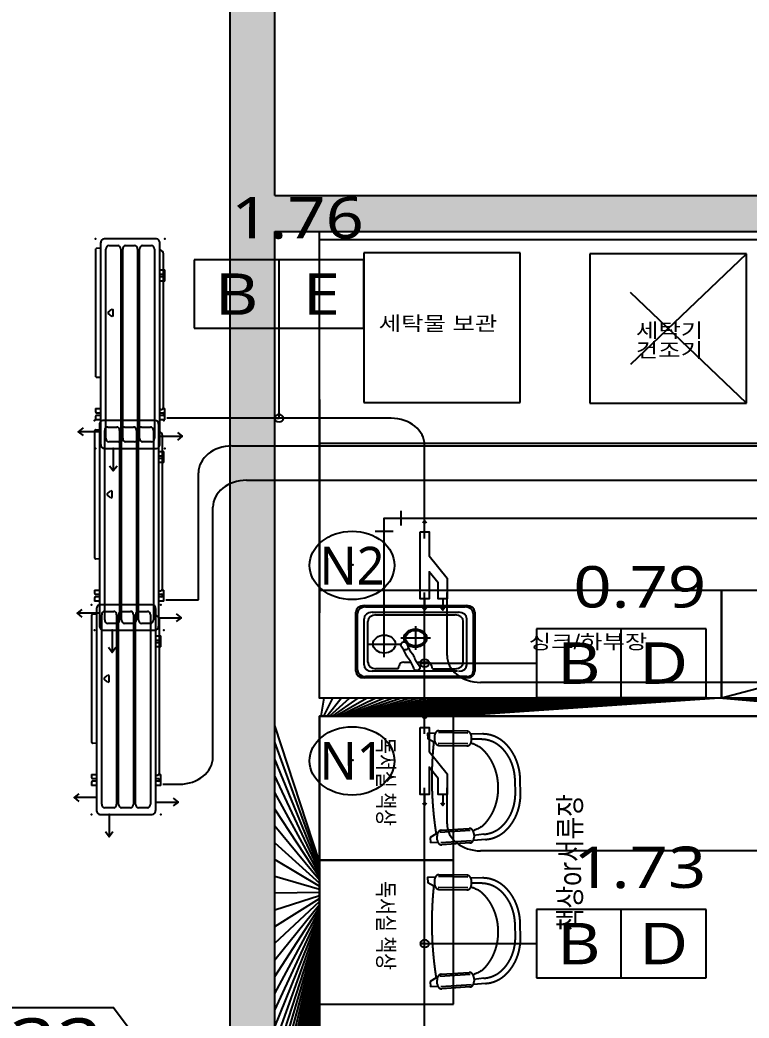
# Model space of a CAD drawing. Extents: x 11551484 to 2613213153046, y -2602833546311 to 14142.
# Drawn here: x 1300458542846 to 1300828163984, y -1301356682376 to -1300850373763 of the extents above; entities that cross this region are included whole.
import ezdxf
from ezdxf.enums import TextEntityAlignment as Align

# ---------------------------------------------------------------- set-up
doc = ezdxf.new("R2010")
doc.units = 0
doc.header["$LTSCALE"] = 1000
doc.header["$MEASUREMENT"] = 0
doc.header["$PDMODE"] = 35
doc.linetypes.add('DH-HID2', pattern=[1.2000000000000002, 0.8, -0.4])
doc.layers.get('0').update_dxf_attribs({"linetype": 'CONTINUOUS'})
doc.layers.get('DEFPOINTS').update_dxf_attribs({"linetype": 'CONTINUOUS'})
for name, color, linetype in [('0-ELC TEXT', 7, 'CONTINUOUS'), ('03-TEXT', 3, 'CONTINUOUS'), ('2CONTINUOUS', 2, 'CONTINUOUS'), ('3 가구-붙박이', 6, 'CONTINUOUS'), ('8.패턴선', 8, 'CONTINUOUS'), ('CO-FURB-DN', 9, 'CONTINUOUS'), ('DVM_DPIT', 5, 'CONTINUOUS'), ('DVM_DRAIN', 5, 'CONTINUOUS'), ('DVM_INOUT_MARK', 2, 'CONTINUOUS'), ('DVM_INOUT_NAME', 7, 'CONTINUOUS'), ('DVM_JOINT', 6, 'CONTINUOUS'), ('DVM_OUTDOOR', 7, 'CONTINUOUS'), ('DVM_PIPE', 3, 'CONTINUOUS'), ('DVM_PIPE_MARK', 2, 'CONTINUOUS'), ('DVM_PIPE_MARK_LEN', 7, 'CONTINUOUS'), ('DVM_ROOM', 2, 'CONTINUOUS'), ('DVM_UNIT_BP', 7, 'CONTINUOUS'), ('DVM_UNIT_DP', 4, 'CONTINUOUS'), ('DVM_UNIT_LP', 3, 'CONTINUOUS'), ('FU-FURM', 251, 'DH-HID2'), ('wall', 3, 'CONTINUOUS')]:
    doc.layers.add(name, color=color, linetype=linetype)
doc.layers.add('DVM_PMAT_MARK', color=6, linetype='CONTINUOUS', lineweight=25)
doc.styles.add('DVM_DEFAULT', font='malgun.ttf')
doc.styles.add('맑은 고딕', font='malgun.ttf')
doc.styles.add('코레일둥고', font='H2GTRE.TTF')
pattern_1 = [(45, (-34694.73136349209, 110.6576521303505), (-35.35533905932738, 35.35533905932738), [])]

# ---------------------------------------------------------------- blocks, each defined once
blk = doc.blocks.new('flooor')
at = {"layer": '8.패턴선', "ltscale": 30}
h = blk.add_hatch(color=256, dxfattribs=at)
h.dxf.hatch_style = 1
h.paths.add_polyline_path([(11507656.7974163, -14172891.8045588), (11491856.7974163, -14172891.8045588), (11491856.7974163, -14188496.8045588), (11492056.79741629, -14188496.8045588), (11492056.7974163, -14187881.8045588), (11492216.7974163, -14187881.8045588), (11492216.7974163, -14187096.8045588), (11492056.7974163, -14187096.8045588), (11492056.7974163, -14177741.8045588), (11494956.7974163, -14177741.8045588), (11494956.7974163, -14177541.8045588), (11492056.7974163, -14177541.8045588), (11492056.7974163, -14173091.8045588), (11494756.7974163, -14173091.8045588), (11494756.79741629, -14176541.8045588), (11494956.79741629, -14176541.8045588), (11494956.7974163, -14173091.8045588), (11500056.79741629, -14173091.8045588), (11500056.7974163, -14176141.8045588), (11500256.7974163, -14176141.8045588), (11500256.79741629, -14173091.8045588), (11503456.79741629, -14173091.8045588), (11503456.7974163, -14176141.8045588), (11503656.7974163, -14176141.8045588), (11503656.7974163, -14175391.8045588), (11504256.7974163, -14175391.80455879), (11504256.7974163, -14175302.32121792), (11504246.7974163, -14175302.32121792), (11504246.7974163, -14175262.32121792), (11504256.7974163, -14175191.8045588), (11503656.79741629, -14175191.8045588), (11503656.7974163, -14173091.8045588), (11505856.7974163, -14173091.8045588), (11505856.7974163, -14175191.8045588), (11505256.7974163, -14175191.8045588), (11505256.7974163, -14175262.32121792), (11505266.7974163, -14175262.32121792), (11505266.7974163, -14175316.8045588), (11505256.7974163, -14175316.8045588), (11505256.7974163, -14175391.8045588), (11506056.79741629, -14175391.8045588), (11506056.7974163, -14174896.8045588), (11509204.79741629, -14174896.8045588), (11509204.79741629, -14174491.8045588), (11506056.7974163, -14174491.8045588), (11506056.7974163, -14173091.8045588), (11507656.7974163, -14173091.8045588)])
h.paths.add_polyline_path([(11499856.7974163, -14177741.8045588), (11504356.7974163, -14177741.8045588), (11504356.7974163, -14177541.8045588), (11499106.7974163, -14177541.8045588), (11499106.7974163, -14177566.8045588), (11499106.7974163, -14177716.8045588), (11499106.7974163, -14177741.8045588), (11499106.7974163, -14177991.8045588), (11499856.7974163, -14177991.8045588)], flags=17)
h.paths.add_polyline_path([(11506136.79741629, -14177541.8045588), (11505856.79741629, -14177541.8045588), (11505356.7974163, -14177541.8045588), (11505356.7974163, -14177741.8045588), (11505356.7974163, -14178051.8045588), (11506136.79741629, -14178051.8045588)], flags=17)
h.paths.add_polyline_path([(11512534.7974163, -14172891.8045588), (11511656.7974163, -14172891.8045588), (11511656.7974163, -14173091.8045588), (11511656.7974163, -14173691.8045588), (11512334.7974163, -14173691.8045588), (11512334.7974163, -14174491.8045588), (11511854.79741629, -14174491.8045588), (11511854.79741629, -14174791.8045588), (11512334.7974163, -14174791.8045588), (11512334.7974163, -14174791.8045588), (11512534.7974163, -14174791.8045588)])
h.paths.add_polyline_path([(11512534.7974163, -14175641.8045588), (11512384.79741628, -14175641.8045588), (11512334.7974163, -14175641.8045588), (11512334.79741629, -14176391.8045588), (11512534.7974163, -14176391.8045588)])
h.paths.add_polyline_path([(11512534.7974163, -14176941.8045588), (11512384.7974163, -14176941.8045588), (11512334.79741629, -14176941.8045588), (11512334.7974163, -14177100.8045588), (11511772.7974163, -14177100.8045588), (11511772.7974163, -14177941.8045588), (11512334.7974163, -14177941.8045588), (11512334.7974163, -14178041.8045588), (11512534.7974163, -14178041.8045588)])
h.paths.add_polyline_path([(11512534.7974163, -14179271.8045588), (11512384.7974163, -14179271.8045588), (11512334.7974163, -14179271.8045588), (11512334.7974163, -14179836.8045588), (11512534.7974163, -14179836.8045588)])
h.paths.add_polyline_path([(11512256.7974163, -14184446.8045588), (11511656.7974163, -14184446.8045588), (11511656.7974163, -14185146.8045588), (11512256.7974163, -14185146.8045588)])
h.paths.add_polyline_path([(11507213.7974163, -14187066.8045588), (11506733.7974163, -14187066.8045588), (11506733.7974163, -14187846.8045588), (11507213.7974163, -14187846.8045588)], flags=17)
h.paths.add_polyline_path([(11499706.7974163, -14186781.8045588), (11499221.7974163, -14186781.8045588), (11499221.7974163, -14187556.8045588), (11499706.7974163, -14187556.8045588)], flags=17)
at = {"layer": '2CONTINUOUS', "ltscale": 30}
for p, q in [((11491856.7974163, -14188496.8045588), (11491856.7974163, -14172891.8045588)), ((11492056.7974163, -14177541.8045588), (11492056.7974163, -14173091.8045588)), ((11492056.7974163, -14177541.8045588), (11494956.7974163, -14177541.8045588)), ((11492056.7974163, -14187096.8045588), (11492056.7974163, -14177741.8045588)), ((11492056.7974163, -14177741.8045588), (11494956.7974163, -14177741.8045588))]:
    blk.add_line(p, q, dxfattribs=at)
blk = doc.blocks.new('FB-021')
at = {"layer": 'CO-FURB-DN', "color": 8}
for p, q in [((-239.7555203191823, 71.34388052406953), (-239.7555203191823, 367.0851808353494)), ((-206.8953758401549, 399.9453253143802), (206.8953758401549, 399.9453253143802)), ((-169.390576218412, 367.0851808353494), (174.0352313611209, 367.0851808353494)), ((239.7555203191823, 367.0851808353494), (239.7555203191823, 71.34388052406953)), ((-206.8953758401549, 334.2250363563187), (-206.8953758401549, 104.2040250031003)), ((206.8953758401549, 334.2250363563187), (206.8953758401549, 104.2040250031003)), ((174.0352313611209, 71.34388052406953), (-174.0352313611209, 71.34388052406953)), ((206.8953758401549, 38.48373604503878), (-206.8953758401549, 38.48373604503878))]:
    blk.add_line(p, q, dxfattribs=at)
at = {"layer": 'CO-FURB-DN', "color": 251}
for p, q in [((-233.1834914233781, 77.91590941987698), (-233.1834914233781, 367.0851808353494)), ((-206.8953758401549, 393.3732964185727), (200.3233469443507, 393.3732964185727)), ((-69.00630340597013, 353.9411230437378), (-160.8911735695125, 353.9411230437378)), ((-69.00630340597013, 353.9411230437378), (-65.72028895806147, 340.7970652521229)), ((69.00630340597013, 353.9411230437378), (65.72028895806147, 340.7970652521229)), ((69.00630340597013, 353.9411230437378), (160.8911735695125, 353.9411230437378)), ((233.1834914233781, 360.513151939542), (233.1834914233716, 77.91590941987698)), ((-193.1978862644459, 321.4320429158324), (-193.1978862644459, 117.6991471458405)), ((-4.640952847325615, 321.080978564707), (-46.60570518873512, 321.080978564707)), ((46.00420227064237, 321.080978564707), (17.78966872606003, 321.080978564707)), ((191.8961280394425, 321.4320429158324), (191.8961280394425, 117.6991471458405)), ((-1.226221299994188, 260.2669174798638), (-1.226221299994188, 141.0229760619333)), ((-60.84819200895448, 200.6449467709002), (58.39574940897268, 200.6449467709002)), ((160.8911735695125, 84.48793831568115), (-160.3377417854514, 84.48793831568115)), ((200.3233469443441, 45.05576494084296), (-200.3233469443507, 45.05576494084625))]:
    blk.add_line(p, q, dxfattribs=at)
for radius in [45.36702882099324, 38.79499992518704]:
    blk.add_circle((0.06670186082025038, 201.2626023491775), radius, dxfattribs=at)
at = {"layer": 'CO-FURB-DN', "color": 8}
for centre, radius, start, end in [((-206.8953758401549, 367.0851808353494), 32.86014447903097, 90, 180), ((-174.0352313611209, 334.2250363563187), 32.86014447903097, 90, 180), ((-5.988676963455926, 348.4472369930915), 13.83585030696041, 359.2451267318061, 229.3054657283271), ((174.0352313611209, 334.2250363563187), 32.86014447903097, 0, 90), ((206.8953758401549, 367.0851808353494), 32.86014447903097, 0, 90), ((-119.1291370425555, 263.3665092236634), 128.0801506759261, 13.13942056099265, 38.58818084625691), ((132.5062151146176, 377.664766138817), 128.0801506759261, 190.5552854680649, 216.4137144951399), ((39.28191154277321, 300.3448252239421), 34.58962576740102, 193.1394205609926, 216.3213392873516), ((1.597430823405228, 281.1021110203944), 34.58962576740102, 16.55092532574565, 36.41371449513984), ((213.88977769603, 344.1912676766662), 186.87884202945, 196.5509253257456, 214.0055667455871), ((-91.7823858290713, 203.9933534004843), 128.0801506759261, 14.79799140706266, 36.32133928735162), ((41.34919445343365, 245.1470310876986), 13.83585030696041, 58.14565173149206, 163.3852970980425), ((45.82089697387721, 235.3710997425755), 13.83585030696041, 174.461157536947, 18.1231832105829), ((-174.0352313611209, 104.2040250031003), 32.86014447903097, 180, 270), ((174.0352313611209, 104.2040250031003), 32.86014447903097, 270, 0), ((-206.8953758401549, 71.34388052406953), 32.86014447903097, 180, 270), ((206.8953758401549, 71.34388052406953), 32.86014447903097, 270, 0)]:
    blk.add_arc(centre, radius, start, end, dxfattribs=at)
at = {"layer": 'CO-FURB-DN', "color": 251}
for centre, radius, start, end in [((-206.8953758401549, 367.0851808353494), 26.28811558322478, 90, 180), ((200.3233469443507, 360.513151939542), 32.86014447903097, 0, 90), ((-160.3377417854119, 321.080978564707), 32.86014447903097, 90, 180), ((-46.00420227064237, 340.7970652521229), 19.71608668741858, 180, 270), ((46.00420227064237, 340.7970652521229), 19.71608668741858, 270, 0), ((159.035983560415, 321.080978564707), 32.86014447903097, 0, 90), ((-159.730649850228, 117.9506128590022), 33.46818113088823, 180.4305002285243, 268.9606332852245), ((159.035983560415, 117.6991471458405), 32.86014447903097, 270, 0), ((-200.3233469443507, 77.91590941987698), 32.86014447903097, 180, 270), ((200.3233469443441, 77.91590941987698), 32.86014447903097, 270, 0)]:
    blk.add_arc(centre, radius, start, end, dxfattribs=at)
blk = doc.blocks.new('F-123')
at = {"layer": 'FU-FURM'}
for p, q in [((42.47350075921531, 491.4605338691181), (-32.96147168626521, 491.4602996555914)), ((38.32481763634678, 462.7917416762648), (-29.56654631310994, 462.7918002296647)), ((-236.2190147402089, 289.2896831228136), (-236.7055348320519, 224.1474592422601)), ((-212.498569275218, 280.8380287026521), (-214.1810422947692, 226.3540436279873)), ((-179.2528930410281, 268.5487267508142), (-181.3991088849089, 263.9647577497672)), ((-177.1463178400827, 272.6601113662036), (-179.2528930410281, 268.5487267508142)), ((177.1464077626642, 272.6601113662036), (179.2528658567808, 268.5484339838877)), ((179.2528658567808, 268.5484339838877), (181.3991988074322, 263.9646991963527)), ((212.6958084514972, 280.8380287026521), (217.6497763045536, 226.4751320321084)), ((236.2189875559761, 289.2895074627158), (239.5246190141097, 222.4946142365661)), ((-208.5227357505737, 226.1563088404364), (-224.8581352912825, 226.7267944891501)), ((-195.3256220881249, 224.3085981630575), (-195.9165428687938, 221.1727715269808)), ((-194.5850974038131, 227.5947898967279), (-195.3256220881249, 224.3085981630575)), ((-193.6583729491631, 231.1111549942871), (-194.5850974038131, 227.5947898967279)), ((-192.5087357505781, 234.9368576349225), (-193.6583729491631, 231.1111549942871)), ((-191.1001754750268, 239.2072146957071), (-192.5087357505781, 234.9368576349225)), ((-189.4523660605428, 243.9042502870288), (-191.1001754750268, 239.2072146957071)), ((-187.6120331099173, 248.8784776119137), (-189.4523660605428, 243.9042502870288)), ((-185.6252581386307, 253.9798243398691), (-187.6120331099173, 248.8784776119137)), ((-183.5388253027722, 259.0587451205211), (-185.6252581386307, 253.9798243398691)), ((-181.3991088849089, 263.9647577497672), (-183.5388253027722, 259.0587451205211)), ((181.3991988074322, 263.9646991963527), (183.5387395651833, 259.0585694603942)), ((183.5387395651833, 259.0585694603942), (185.6251724009689, 253.9798828932835)), ((185.6251724009689, 253.9798828932835), (187.6121230324261, 248.8785947187134)), ((187.6121230324261, 248.8785947187134), (189.4525730898804, 243.9043673938577)), ((189.4525730898804, 243.9043673938577), (191.10032395095, 239.2072146957071)), ((191.10032395095, 239.2072146957071), (192.5085329061603, 234.9368576349225)), ((192.5085329061603, 234.9368576349225), (193.6582872115596, 231.1110964408726)), ((193.6582872115596, 231.1110964408726), (194.5849531128242, 227.5949070034258)), ((194.5849531128242, 227.5949070034258), (195.7946660864163, 222.2278450057056)), ((208.5226500129265, 226.1564259471488), (224.858049553708, 226.7269115958625)), ((-250.3102971741991, 203.0275453502109), (-255.7418264509124, 47.49341331802134)), ((-242.2473201362973, 206.7174626865453), (-247.8905199066739, 44.94036854192382)), ((-194.2784533165341, 205.7769781860552), (-199.4515279434218, 41.17813777267293)), ((-190.2534935002568, 45.20661079224374), (-184.8221984371285, 200.740625717619)), ((190.2535248694239, 45.20661079224374), (184.8221126994813, 200.7407428243168)), ((194.016809599625, 206.040936854246), (200.0604559830736, 37.3158392651676)), ((240.3531494389081, 211.5810241101863), (246.9006477167186, 41.84869115961192)), ((250.3102699899664, 203.0275453502109), (255.7417407132798, 47.49347187143576)), ((-244.3664257620349, 25.89810447764467), (-245.730192696612, -16.38218369685637)), ((-232.041347690867, 22.07784730191634), (-215.6691766231324, 21.50601492538408)), ((-204.7753189882151, 16.38177382315916), (-221.1572684715738, -16.38230080367066)), ((-203.4639573349214, 24.26815384622023), (-203.7195428687792, 16.347695752047)), ((204.7752332505825, 16.38177382315916), (204.3015363504874, 23.85213203217427)), ((204.7752332505825, 16.38177382315916), (221.1571827339267, -16.38230080367066)), ((232.0412619532199, 22.07784730191634), (215.6692079922414, 21.50619058549637)), ((243.7573262471469, 25.52318714118155), (245.7302826191353, -16.38218369685637)), ((-245.730192696612, -16.38218369685637), (-221.1572684715738, -16.38230080367066)), ((221.1571827339267, -16.38230080367066), (245.7302826191353, -16.38218369685637))]:
    blk.add_line(p, q, dxfattribs=at)
for centre, radius, start, end in [((-29.49757042334568, 284.6502640643303), 206.7734982778416, 90.83812199976282, 178.7143300002496), ((-26.44928110073124, 276.6628208955517), 186.0960723306544, 90.83807399987663, 178.7144210000752), ((26.64652027699594, 276.6628794489516), 186.0960723306544, 1.285554999842787, 89.16189200020295), ((29.49748468571306, 284.6503811710427), 206.7734982778416, 1.285573000321378, 89.16188500000861), ((-7.214552351797465e-05, 157.0747887485195), 211.5203628013778, 33.12382300035236, 146.8761480002216), ((-225.7155910892707, 202.1689770379307), 24.57298277841562, 88.0002430001321, 178.0002700000709), ((-209.3802501018454, 201.5983157290175), 24.57298277841562, 357.9997610001627, 88.00006899987858), ((-7.214552351797465e-05, 157.0747887485195), 211.5203628013778, 158.2782829998519, 158.4011099998542), ((209.380281471027, 201.5984328358172), 24.57298277841562, 91.99999300025696, 182.0002950003238), ((-7.214552351797465e-05, 157.0747887485195), 211.5203628013778, 21.59888799954956, 21.72170300017107), ((225.7155053516235, 202.1688013777166), 24.57298277841562, 2.000234000048807, 91.99973500013785), ((-231.1838333395372, 46.63589896674966), 24.57298277841562, 178.0001270001062, 268.0002609999452), ((-214.8116622718026, 46.0642422503297), 24.57298277841562, 268.0000840000845, 357.9999550000141), ((214.8115765341554, 46.06412514351541), 24.57298277841562, 181.9998680001053, 272.0001199997477), ((231.18374760189, 46.6358404133498), 24.57298277841562, 271.9998709997288, 2.000118000417714), ((4.496129076869693e-05, 1288.036033295066), 1288.036033295063, 260.8521540000509, 279.1478419998664)]:
    blk.add_arc(centre, radius, start, end, dxfattribs=at)
blk = doc.blocks.new('DVM_BACKGROUND')
at = {"layer": 'wall', "ltscale": 10}
h = blk.add_hatch(dxfattribs=at)
h.set_pattern_fill('_USER', color=256, scale=50, angle=45, pattern_type=0)
h.set_pattern_definition(pattern_1)
h.paths.add_polyline_path([(11483101.33441699, -14250165.27273537), (11483101.33441699, -14249350.30844779), (11483101.33441697, -14248172.45241224), (11482901.33441697, -14248172.45241224), (11482901.33441697, -14250865.27273537), (11483101.334417, -14250865.27273537), (11483701.334417, -14250865.27273537), (11485833.83441696, -14250865.27273535), (11485833.83441696, -14250965.27273534), (11485883.83441696, -14250965.27273534), (11485933.83441696, -14250965.27273534), (11485933.83441697, -14250865.27273535), (11487611.33441698, -14250865.27273532), (11487611.33441698, -14250765.27273533), (11486711.33441698, -14250765.27273533), (11484901.334417, -14250765.27273536), (11483101.334417, -14250765.27273537)])
h.paths.add_polyline_path([(11487035.59672494, -14250519.50567434), (11487035.59672494, -14250371.95011878), (11487283.37450271, -14250371.95011878), (11487283.37450271, -14250519.50567434)], flags=9)
h.paths.add_polyline_path([(11485452.37260745, -14250535.64348578), (11485452.37260745, -14250380.31015245), (11486298.928163, -14250380.31015245), (11486298.928163, -14250535.64348578)], flags=9)
h.paths.add_polyline_path([(11483345.26733543, -14248763.00546598), (11483345.26733543, -14248615.44991042), (11483953.26733543, -14248615.44991042), (11483953.26733543, -14248763.00546598)], flags=9)
h.paths.add_polyline_path([(11484017.57913039, -14250535.64922801), (11484017.57913039, -14250377.87145024), (11484635.24579705, -14250377.87145024), (11484635.24579705, -14250535.64922801)], flags=9)
h.paths.add_polyline_path([(11484497.14655977, -14248911.60871928), (11484497.14655977, -14248764.05316373), (11484850.70211533, -14248764.05316373), (11484850.70211533, -14248911.60871928)], flags=9)
h.paths.add_polyline_path([(11484496.49393807, -14248801.81602343), (11484496.49393807, -14248654.26046788), (11484851.27171585, -14248654.26046788), (11484851.27171585, -14248801.81602343)], flags=9)
h.paths.add_polyline_path([(11485363.32209256, -14249918.30686888), (11485363.32209256, -14249469.28311686), (11487415.00284941, -14249469.28311686), (11487415.00284941, -14249918.30686888)], flags=9)
h.paths.add_polyline_path([(11484919.24945913, -14247737.56109879), (11485422.55881165, -14247737.56109879), (11485422.55881165, -14248101.71649447), (11484919.24945913, -14248101.71649447)], flags=9)
h.paths.add_polyline_path([(11486551.77395244, -14247341.34964989), (11487280.46459992, -14247341.34964989), (11487280.46459992, -14247740.45180816), (11486551.77395244, -14247740.45180816)], flags=9)
h.paths.add_polyline_path([(11482261.67988832, -14249525.99063136), (11482261.67988832, -14248811.73451625), (11482660.78204659, -14248811.73451625), (11482660.78204659, -14249525.99063136)], flags=9)
h.paths.add_polyline_path([(11481880.90492341, -14251923.92021739), (11481880.90492341, -14251206.62525336), (11482280.00708168, -14251206.62525336), (11482280.00708168, -14251923.92021739)], flags=9)
h.paths.add_polyline_path([(11481886.7345255, -14249829.5359551), (11481886.7345255, -14249108.18919251), (11482285.83668377, -14249108.18919251), (11482285.83668377, -14249829.5359551)], flags=9)
h.paths.add_polyline_path([(11483748.92647042, -14247341.34964989), (11484473.31208193, -14247341.34964989), (11484473.31208193, -14247740.45180816), (11483748.92647042, -14247740.45180816)], flags=9)
h = blk.add_hatch(dxfattribs=at)
h.set_pattern_fill('_USER', color=256, scale=50, angle=45, pattern_type=0)
h.set_pattern_definition(pattern_1)
h.paths.add_polyline_path([(11482901.33441697, -14250865.27273537), (11482901.33441697, -14255272.95241223), (11483101.33441704, -14255272.95241223), (11483101.334417, -14252465.27273537), (11483101.334417, -14251665.27273537), (11483101.334417, -14250865.27273537)])
h.paths.add_polyline_path([(11485833.83441697, -14251865.27273535), (11485833.83441697, -14252565.27273535), (11485833.83441697, -14255272.95241223), (11485933.83441697, -14255272.95241223), (11485933.83441697, -14254268.70628947), (11485933.83441697, -14253468.70628947), (11485933.83441697, -14252565.27273534), (11488565.83441695, -14252565.27273533), (11488566.33441695, -14252565.77273533), (11488566.33441695, -14252665.27273532), (11488616.33441695, -14252665.27273532), (11488666.33441695, -14252665.27273532), (11488666.33441694, -14252465.27273532), (11485933.83441697, -14252465.27273535), (11485933.83441696, -14251865.27273534)])
h.paths.add_polyline_path([(11488616.33441698, -14255473.45241223), (11488666.33441698, -14255473.45241222), (11488666.33441698, -14255272.95241222), (11488666.33441697, -14253565.27273532), (11488566.33441696, -14253565.27273533), (11488566.33441698, -14255272.95241223), (11488566.33441698, -14255372.95241223), (11488566.33441698, -14255473.45241223)])
h.paths.add_polyline_path([(11481880.90492341, -14254179.65933639), (11481880.90492341, -14253458.56581121), (11482280.00708168, -14253458.56581121), (11482280.00708168, -14254179.65933639)], flags=9)
at = {"layer": '3 가구-붙박이', "ltscale": 30}
blk.add_line((11486711.33441698, -14250165.27273537), (11484901.334417, -14250765.27273537), dxfattribs=at)
blk.add_lwpolyline([(11484901.334417, -14250765.27273537), (11483101.334417, -14250765.27273537), (11483101.334417, -14250165.27273537), (11484901.334417, -14250165.27273537), (11484901.334417, -14250765.27273537)], dxfattribs=at)
blk.add_lwpolyline([(11486711.33441698, -14250765.27273533), (11484901.334417, -14250765.27273533), (11484901.334417, -14250165.27273537), (11486711.33441698, -14250165.27273537)], close=True, dxfattribs=at)
at = {"layer": 'DEFPOINTS', "ltscale": 10}
blk.add_line((11485120.90413539, -14249350.3084478), (11483101.33441699, -14249350.30844779), dxfattribs=at)
at = {"layer": 'FU-FURM'}
for p, q in [((11485012.15455619, -14248295.76536537), (11484312.15455619, -14249125.76536537)), ((11485012.15455619, -14249125.76536537), (11484312.15455619, -14248295.76536537))]:
    blk.add_line(p, q, dxfattribs=at)
at = {"layer": 'FU-FURM', "elevation": 4.656612873077393e-10}
for points in [[(11484000.18680016, -14248291.35430738), (11483300.18680016, -14248291.35430738), (11483300.18680016, -14249121.35430738), (11484000.18680016, -14249121.35430738)], [(11485012.15455619, -14248295.76536537), (11484312.15455619, -14248295.76536537), (11484312.15455619, -14249125.76536537), (11485012.15455619, -14249125.76536537)]]:
    blk.add_lwpolyline(points, close=True, dxfattribs=at)
at = {"layer": 'FU-FURM'}
for points in [[(11483701.334417, -14251665.27273537), (11483701.334417, -14250865.27273537), (11483101.334417, -14250865.27273537), (11483101.334417, -14251665.27273537)], [(11483701.334417, -14252465.27273537), (11483701.334417, -14251665.27273537), (11483101.334417, -14251665.27273537), (11483101.334417, -14252465.27273537)]]:
    blk.add_lwpolyline(points, close=True, dxfattribs=at)
at = {"layer": 'wall', "ltscale": 10}
for p, q in [((11483101.334417, -14250765.27273537), (11483101.33441697, -14248172.45241224)), ((11483895.15229991, -14248172.45241224), (11483895.15229991, -14248172.45241225)), ((11482901.33441697, -14250672.45241225), (11482901.33441698, -14250672.45241225)), ((11482901.33441697, -14250772.45241225), (11482901.33441698, -14250772.45241225)), ((11487611.33441698, -14250765.27273533), (11483101.334417, -14250765.27273537)), ((11483101.33441699, -14250865.27273537), (11483101.33441704, -14255272.95241223)), ((11485833.83441696, -14250865.27273535), (11483101.334417, -14250865.27273537))]:
    blk.add_line(p, q, dxfattribs=at)
blk.add_blockref('flooor', (-9155.462999323383, -70430.64785344526))
at = {"xscale": 1.111111111109494, "yscale": 1.111111111109494, "zscale": 1.111111111111111, "rotation": 180.0000000024174}
blk.add_blockref('FB-021', (11483530.56431734, -14250207.64134895), dxfattribs=at)
at = {"color": 251, "true_color": 0x636466, "rotation": 271.1958564948879}
for p in [(11483604.60380226, -14251264.1977616), (11483604.60380227, -14252064.1977616)]:
    blk.add_blockref('F-123', p, dxfattribs=at)
at = {"layer": '0-ELC TEXT', "color": 8, "style": '맑은 고딕'}
for p in [(11483436.35293133, -14250981.75128381), (11483436.35293133, -14251781.75128381)]:
    blk.add_text('독서실 책상', height=74.66666666666666, rotation=270, dxfattribs=at).set_placement(p, align=Align.TOP_LEFT)
at = {"layer": '03-TEXT', "color": 7, "style": '맑은 고딕'}
blk.add_text('책상or서류장', height=100, rotation=90, dxfattribs=at).set_placement((11484172.25620929, -14252058.81988342), align=Align.TOP_LEFT)
at = {"layer": 'FU-FURM', "style": '코레일둥고'}
for s, p in [('세탁물 보관', (11483366.48955765, -14248722.67213264)), ('세탁기', (11484517.7161603, -14248761.4826901)), ('건조기', (11484517.14655977, -14248871.27538595)), ('싱크/하부장', (11484037.80135261, -14250491.42700579))]:
    blk.add_text(s, height=80, dxfattribs=at).set_placement(p)
blk = doc.blocks.new('CAD_INOUT_MARK')
at = {"layer": 'DVM_INOUT_MARK', "color": 0}
for p, q in [((-599.9999999999999, 1560), (600.0000000000001, 1560)), ((600.0000000000001, 1160), (-599.9999999999999, 1160))]:
    blk.add_line(p, q, dxfattribs=at)
blk.add_lwpolyline([(-359.9999999999999, 1960), (360.0000000000001, 1960), (600.0000000000001, 1560), (600.0000000000001, 1160), (360.0000000000001, 760), (-359.9999999999999, 760), (-599.9999999999999, 1160), (-599.9999999999999, 1560), (-359.9999999999999, 1960)], dxfattribs=at)
at = {"layer": 'DVM_INOUT_NAME'}
blk.add_lwpolyline([(-600.0000000000001, 0), (600.0000000000001, 0), (600.0000000000001, 560), (-599.9999999999999, 560)], close=True, dxfattribs=at)
at = {"layer": 'DVM_INOUT_MARK', "color": 0, "style": 'DVM_DEFAULT'}
for tag, p in [('CAP', (1.13686837721616e-13, 1760)), ('NO', (1.13686837721616e-13, 960))]:
    blk.add_attdef(tag, text='', height=280, dxfattribs=at).set_placement(p, align=Align.MIDDLE_CENTER)
for tag, width, p, p2 in [('MNAME', 0.7558822352320673, (-548.7988535134209, 1220.153080555165), (562.6355961715562, 1220.153080555165)), ('QTY', 0.5206920544126254, (709.7381695025651, 1220.153080555165), (1089.178354915157, 1220.153080555165))]:
    blk.add_attdef(tag, text='', height=280, dxfattribs=dict(at, width=width)).set_placement(p, p2, align=Align.FIT)
at = {"layer": 'DVM_INOUT_NAME', "style": 'DVM_DEFAULT', "width": 0.9244826079123404}
blk.add_attdef('INAME', text='', height=280, dxfattribs=at).set_placement((-561.8401648642675, 134.0175971746776), (564.4961863789331, 134.0175971746776), align=Align.FIT)
blk = doc.blocks.new('DVM_LP_VEC')
at = {"layer": 'DVM_UNIT_LP', "color": 0}
blk.add_line((0, 0), (100, 0), dxfattribs=at)
blk.add_lwpolyline([(78.78679656440357, 21.21320343559637), (100, 0), (78.78679656440357, -21.21320343559637)], dxfattribs=at)
blk.add_point((0, 0), dxfattribs=at)
blk = doc.blocks.new('DVM_OD_ECO_940X1420X330_T')
at = {"layer": 'DVM_OUTDOOR', "color": 0}
for p, q in [((-412.2536638329704, 179.7656890013553), (-423.5015999634234, 164.1785823162584)), ((282.1363382017876, 184.9512301758544), (-402.4839343606529, 184.9512301758544)), ((-330.359423864804, 164.1785823162584), (-330.359423864804, 192.2090757400668)), ((-280.3049713222892, 192.2090757400668), (-330.359423864804, 192.2090757400668)), ((-311.3387318986481, 164.1785823162584), (-311.3387318986481, 179.9457348671506)), ((-299.3256632884451, 179.9457348671506), (-299.3256632884451, 164.1785823162584)), ((-280.3049713222892, 192.2090757400668), (-280.3049713222892, 164.1785823162584)), ((340.3702402048955, 192.2090757400668), (290.3157876623807, 192.2090757400668)), ((290.3157876623807, 181.5736558271904), (290.3157876623807, 192.2090757400668)), ((309.3364796285367, 164.1785823162584), (309.3364796285367, 180.1960071298629)), ((321.3495482387396, 180.1960071298629), (321.3495482387396, 164.1785823162584)), ((340.3702402048955, 192.2090757400668), (340.3702402048955, 164.1785823162584)), ((-469.5108019329948, 145.1586411668916), (-469.5108019329948, -145.1586351588191)), ((450.490786615216, 164.1785823162584), (-450.4908107291751, 164.1785823162584)), ((-423.7135306336742, 134.4811755138792), (423.7135065197152, 134.4811755138792)), ((469.5107277645837, -145.1586351588191), (469.5107277645837, 145.1586411668916)), ((-439.8133951306156, 68.32690852887511), (-439.8133951306156, 118.381361071389)), ((439.8133209622045, 118.381361071389), (439.8133209622045, 68.32690852887511)), ((423.7135065197152, 52.22704403193286), (-423.7135306336742, 52.22704403193286)), ((-439.8133951306156, -25.40135527275077), (-439.8133951306156, 24.65309726976404)), ((-423.7135306336742, 40.7529617667072), (423.7135065197152, 40.7529617667072)), ((439.8133209622045, 24.65309726976404), (439.8133209622045, -25.40135527275077)), ((423.7135065197152, -41.50116971524101), (-423.7135306336742, -41.50116971524101)), ((-439.8133951306156, -119.1296190743757), (-439.8133951306156, -69.07516653186092)), ((-423.7135306336742, -52.97530203491867), (423.7135065197152, -52.97530203491867)), ((439.8133209622045, -69.07516653186092), (439.8133209622045, -119.1296190743757)), ((-155.5811885460472, -100.9280181696255), (-152.8687878172206, -95.71850091235926)), ((-140.9725963537041, -121.7978717760604), (-135.5475946782409, -121.7978717760604)), ((-123.6513531602715, -95.71850091235926), (-120.938752213635, -100.9280181696255)), ((-450.4908107291751, -164.1786263626388), (450.490786615216, -164.1786263626388)), ((-427.8047620380414, -187.311639667551), (-428.5776221139451, -165.1797154134899)), ((423.7135065197152, -135.2294335168651), (-423.7135306336742, -135.2294335168651)), ((152.0540273792274, -164.1786263626388), (151.2803259373021, -187.3072419683541)), ((290.3157876623807, -192.2091197864472), (290.3157876623812, -164.1786263626388)), ((309.3364796285367, -187.2036745321954), (309.3364796285371, -164.1786263626388)), ((321.3495482387401, -164.1787171119237), (321.3495482387396, -187.2036745321954)), ((340.370240204896, -164.1787171119237), (340.3702402048955, -192.2091197864472)), ((148.2820030972616, -190.2069416847468), (-424.8065895392687, -190.2069416847468)), ((290.3157876623807, -192.2091197864472), (304.3310343742849, -192.2091197864472)), ((326.3549934929914, -192.2091197864472), (340.3702402048955, -192.2091197864472))]:
    blk.add_line(p, q, dxfattribs=at)
for centre, radius, start, end in [((-402.1060746145733, 172.4433232478162), 12.51361313562847, 90, 144.1859300000109), ((-305.3321975935461, 179.9457348671506), 6.006534305101923, 0, 180), ((281.7584784557128, 172.4433232478162), 12.51361313562834, 318.6650355539434, 90), ((315.3430139336377, 180.1960071298629), 6.006534305101923, 0, 180), ((-450.4944647042104, 145.162345196379), 19.01633372497209, 89.988763000006, 180.0112400000047), ((-423.7135306336742, 118.381361071389), 16.09983696699419, 90, 180), ((423.7135065197152, 118.381361071389), 16.09983696699328, 0, 90), ((450.4945406991572, 145.1625454141898), 19.01613951369649, 359.9881800000032, 90.01111000000226), ((-423.7135306336742, 68.32690852887511), 16.09983696699328, 180, 270), ((423.7135065197152, 68.32690852887511), 16.09983696699419, 270, 0), ((-423.7135306336742, 24.65309726976404), 16.09983696699328, 90, 180), ((423.7135065197152, 24.65309726976404), 16.09983696699328, 0, 90), ((-423.7135306336742, -25.40135527275077), 16.09983696699328, 180, 270), ((423.7135065197152, -25.40135527275077), 16.09983696699419, 270, 0), ((-423.7135306336742, -69.07516653186092), 16.09983696699419, 90, 180), ((423.7135065197152, -69.07516653186092), 16.09983696699328, 0, 90), ((-423.7135306336742, -119.1296190743757), 16.09983696699328, 180, 270), ((423.7135065197152, -119.1296190743757), 16.09983696699328, 270, 0), ((-450.4944647042104, -145.1623391883065), 19.01637226690163, 179.9888800000096, 270.0111200000035), ((450.4944906447043, -145.1625394061172), 19.01617805562548, 269.989009999999, 0.01171000000940484), ((-424.8065895392687, -187.2069416847468), 3, 181.9999903053138, 270), ((148.2820030972616, -187.2069416847468), 3, 270, 358.0840486354801), ((304.3310343742849, -187.2036745321954), 5.005445254251754, 270, 0), ((326.3549934929914, -187.2036745321954), 5.005445254251754, 180, 270)]:
    blk.add_arc(centre, radius, start, end, dxfattribs=at)
for points in [[(-140.9725963537041, -121.7978717760604), (-145.8420436603975, -114.8412038527955), (-150.7116411304488, -107.8846860928895), (-155.5811885460472, -100.9280181696255)], [(-152.8687878172206, -95.71850091235926), (-143.129592877118, -95.71840080345343), (-133.3904479914692, -95.71840080345343), (-123.6513531602715, -95.71850091235926)], [(-120.938752213635, -100.9280181696255), (-125.8083997381392, -107.8846860928895), (-130.6779972081896, -114.8412038527955), (-135.5475946782409, -121.7978717760604)]]:
    blk.add_open_spline(points, degree=3, dxfattribs=at)
at = {"layer": 'DVM_UNIT_BP'}
for p in [(-469.5108019329948, 192.2090757400668), (469.5107277645837, 192.2090757400668), (-469.5108366129646, -192.2091197864471), (469.5107277645837, -192.2091197864472)]:
    blk.add_point(p, dxfattribs=at)
at = {"layer": 'DVM_UNIT_LP', "color": 1, "rotation": 90}
blk.add_blockref('DVM_LP_VEC', (414.5106802128537, 164.1786849278863), dxfattribs=at)
at = {"layer": 'DVM_UNIT_LP', "color": 1}
blk.add_blockref('DVM_LP_VEC', (469.5106687003297, -94.1787174617427), dxfattribs=at)
at = {"layer": 'DVM_UNIT_LP', "color": 1, "xscale": -1, "rotation": 90}
blk.add_blockref('DVM_LP_VEC', (394.5106687003297, -164.1787174617427), dxfattribs=at)
blk = doc.blocks.new('DVM_OD_ECO_940X1210X330_T')
at = {"layer": 'DVM_OUTDOOR', "color": 0}
for p, q in [((-412.2536638329704, 179.7656890013553), (-423.5015999634234, 164.1785823162584)), ((282.1363382017876, 184.9512301758544), (-402.4839343606529, 184.9512301758544)), ((-330.359423864804, 164.1785823162584), (-330.359423864804, 192.2090757400668)), ((-280.3049713222892, 192.2090757400668), (-330.359423864804, 192.2090757400668)), ((-311.3387318986481, 164.1785823162584), (-311.3387318986481, 179.9457348671506)), ((-299.3256632884451, 179.9457348671506), (-299.3256632884451, 164.1785823162584)), ((-280.3049713222892, 192.2090757400668), (-280.3049713222892, 164.1785823162584)), ((340.3702402048955, 192.2090757400668), (290.3157876623807, 192.2090757400668)), ((290.3157876623807, 181.5736558271904), (290.3157876623807, 192.2090757400668)), ((309.3364796285367, 164.1785823162584), (309.3364796285367, 180.1960071298629)), ((321.3495482387396, 180.1960071298629), (321.3495482387396, 164.1785823162584)), ((340.3702402048955, 192.2090757400668), (340.3702402048955, 164.1785823162584)), ((-469.5108019329948, 145.1586411668916), (-469.5108019329948, -145.1586351588191)), ((450.490786615216, 164.1785823162584), (-450.4908107291751, 164.1785823162584)), ((-423.7135306336742, 134.4811755138792), (423.7135065197152, 134.4811755138792)), ((469.5107277645837, -145.1586351588191), (469.5107277645837, 145.1586411668916)), ((-439.8133951306156, 68.32690852887511), (-439.8133951306156, 118.381361071389)), ((439.8133209622045, 118.381361071389), (439.8133209622045, 68.32690852887511)), ((423.7135065197152, 52.22704403193286), (-423.7135306336742, 52.22704403193286)), ((-439.8133951306156, -25.40135527275077), (-439.8133951306156, 24.65309726976404)), ((-423.7135306336742, 40.7529617667072), (423.7135065197152, 40.7529617667072)), ((439.8133209622045, 24.65309726976404), (439.8133209622045, -25.40135527275077)), ((423.7135065197152, -41.50116971524101), (-423.7135306336742, -41.50116971524101)), ((-439.8133951306156, -119.1296190743757), (-439.8133951306156, -69.07516653186092)), ((-423.7135306336742, -52.97530203491867), (423.7135065197152, -52.97530203491867)), ((439.8133209622045, -69.07516653186092), (439.8133209622045, -119.1296190743757)), ((-155.5811885460472, -100.9280181696255), (-152.8687878172206, -95.71850091235926)), ((-140.9725963537041, -121.7978717760604), (-135.5475946782409, -121.7978717760604)), ((-123.6513531602715, -95.71850091235926), (-120.938752213635, -100.9280181696255)), ((-450.4908107291751, -164.1786263626388), (450.490786615216, -164.1786263626388)), ((-427.8047620380414, -187.311639667551), (-428.5776221139451, -165.1797154134899)), ((423.7135065197152, -135.2294335168651), (-423.7135306336742, -135.2294335168651)), ((152.0540273792274, -164.1786263626388), (151.2803259373021, -187.3072419683541)), ((290.3157876623807, -192.2091197864472), (290.3157876623812, -164.1786263626388)), ((309.3364796285367, -187.2036745321954), (309.3364796285371, -164.1786263626388)), ((321.3495482387401, -164.1787171119237), (321.3495482387396, -187.2036745321954)), ((340.370240204896, -164.1787171119237), (340.3702402048955, -192.2091197864472)), ((148.2820030972616, -190.2069416847468), (-424.8065895392687, -190.2069416847468)), ((290.3157876623807, -192.2091197864472), (304.3310343742849, -192.2091197864472)), ((326.3549934929914, -192.2091197864472), (340.3702402048955, -192.2091197864472))]:
    blk.add_line(p, q, dxfattribs=at)
for centre, radius, start, end in [((-402.1060746145733, 172.4433232478162), 12.51361313562847, 90, 144.1859300000109), ((-305.3321975935461, 179.9457348671506), 6.006534305101923, 0, 180), ((281.7584784557128, 172.4433232478162), 12.51361313562834, 318.6650355539434, 90), ((315.3430139336377, 180.1960071298629), 6.006534305101923, 0, 180), ((-450.4944647042104, 145.162345196379), 19.01633372497209, 89.988763000006, 180.0112400000047), ((-423.7135306336742, 118.381361071389), 16.09983696699419, 90, 180), ((423.7135065197152, 118.381361071389), 16.09983696699328, 0, 90), ((450.4945406991572, 145.1625454141898), 19.01613951369649, 359.9881800000032, 90.01111000000226), ((-423.7135306336742, 68.32690852887511), 16.09983696699328, 180, 270), ((423.7135065197152, 68.32690852887511), 16.09983696699419, 270, 0), ((-423.7135306336742, 24.65309726976404), 16.09983696699328, 90, 180), ((423.7135065197152, 24.65309726976404), 16.09983696699328, 0, 90), ((-423.7135306336742, -25.40135527275077), 16.09983696699328, 180, 270), ((423.7135065197152, -25.40135527275077), 16.09983696699419, 270, 0), ((-423.7135306336742, -69.07516653186092), 16.09983696699419, 90, 180), ((423.7135065197152, -69.07516653186092), 16.09983696699328, 0, 90), ((-423.7135306336742, -119.1296190743757), 16.09983696699328, 180, 270), ((423.7135065197152, -119.1296190743757), 16.09983696699328, 270, 0), ((-450.4944647042104, -145.1623391883065), 19.01637226690163, 179.9888800000096, 270.0111200000035), ((450.4944906447043, -145.1625394061172), 19.01617805562548, 269.989009999999, 0.01171000000940484), ((-424.8065895392687, -187.2069416847468), 3, 181.9999903053138, 270), ((148.2820030972616, -187.2069416847468), 3, 270, 358.0840486354801), ((304.3310343742849, -187.2036745321954), 5.005445254251754, 270, 0), ((326.3549934929914, -187.2036745321954), 5.005445254251754, 180, 270)]:
    blk.add_arc(centre, radius, start, end, dxfattribs=at)
for points in [[(-140.9725963537041, -121.7978717760604), (-145.8420436603975, -114.8412038527955), (-150.7116411304488, -107.8846860928895), (-155.5811885460472, -100.9280181696255)], [(-152.8687878172206, -95.71850091235926), (-143.129592877118, -95.71840080345343), (-133.3904479914692, -95.71840080345343), (-123.6513531602715, -95.71850091235926)], [(-120.938752213635, -100.9280181696255), (-125.8083997381392, -107.8846860928895), (-130.6779972081896, -114.8412038527955), (-135.5475946782409, -121.7978717760604)]]:
    blk.add_open_spline(points, degree=3, dxfattribs=at)
at = {"layer": 'DVM_UNIT_BP'}
for p in [(-469.5108019329948, 192.2090757400668), (469.5107277645837, 192.2090757400668), (-469.5108366129646, -192.2091197864471), (469.5107277645837, -192.2091197864472)]:
    blk.add_point(p, dxfattribs=at)
at = {"layer": 'DVM_UNIT_LP', "color": 1, "rotation": 90}
blk.add_blockref('DVM_LP_VEC', (414.5106802128537, 164.1786849278863), dxfattribs=at)
at = {"layer": 'DVM_UNIT_LP', "color": 1}
blk.add_blockref('DVM_LP_VEC', (469.5106687003297, -94.1787174617427), dxfattribs=at)
at = {"layer": 'DVM_UNIT_LP', "color": 1, "xscale": -1, "rotation": 90}
blk.add_blockref('DVM_LP_VEC', (394.5106687003297, -164.1787174617427), dxfattribs=at)
blk = doc.blocks.new('ACC_AC_RF')
at = {"layer": 'DVM_JOINT'}
blk.add_lwpolyline([(-150, 25), (-150, -25), (-42.33921121747699, -25), (57.66078878252301, -125), (150, -125), (150, -75), (78.37146690126974, -75), (28.37146690126974, -25), (150, -25), (150, 25), (-150, 25)], dxfattribs=at)
at = {"layer": 'DVM_UNIT_BP'}
for p in [(-150, 0), (150, 0), (150, -100)]:
    blk.add_point(p, dxfattribs=at)
at = {"layer": 'DVM_UNIT_LP', "xscale": 0.5, "yscale": 0.5, "zscale": 0.5, "rotation": 180}
blk.add_blockref('DVM_LP_VEC', (-150, 0), dxfattribs=at)
at = {"layer": 'DVM_UNIT_LP', "color": 1, "xscale": -0.5, "yscale": 0.5, "zscale": 0.5, "rotation": 180}
blk.add_blockref('DVM_LP_VEC', (150, 0), dxfattribs=at)
at = {"layer": 'DVM_UNIT_LP', "color": 2, "xscale": -0.5, "yscale": 0.5, "zscale": 0.5, "rotation": 180}
blk.add_blockref('DVM_LP_VEC', (150, -100), dxfattribs=at)
blk = doc.blocks.new('CAD_DRAIN_HOLE')
at = {"layer": 'DVM_DPIT'}
for p, q in [((0, -72.36327686093864), (0, 72.36327686093864)), ((-73.06080800117343, 0), (73.06080800117343, 0))]:
    blk.add_line(p, q, dxfattribs=at)
at = {"layer": 'DVM_DPIT', "linetype": 'ByBlock'}
blk.add_circle((0, 0), 50, dxfattribs=at)
at = {"layer": 'DVM_UNIT_BP'}
for p in [(0, 50), (-50, 0), (50, 0), (0, -50)]:
    blk.add_point(p, dxfattribs=at)
at = {"layer": 'DVM_UNIT_DP', "color": 1}
blk.add_point((0, 0), dxfattribs=at)
blk = doc.blocks.new('CAD_PIPE_MARK_LG')
at = {"layer": 'DVM_PIPE_MARK', "color": 0}
for p, q in [((380, 190), (-380, 190)), ((-380, 190), (-380, -190)), ((0, -190), (0, 190)), ((380, -190), (380, 190)), ((-380, -190), (380, -190))]:
    blk.add_line(p, q, dxfattribs=at)
at = {"layer": 'DVM_PIPE_MARK', "color": 0, "style": 'DVM_DEFAULT'}
for tag, p in [('L', (-190, 0)), ('G', (190, 0))]:
    blk.add_attdef(tag, text='', height=230, dxfattribs=at).set_placement(p, align=Align.MIDDLE)
at = {"layer": 'DVM_PIPE_MARK_LEN', "color": 0, "style": 'DVM_DEFAULT'}
blk.add_attdef('T', text='', height=230, dxfattribs=at).set_placement((380, 240), align=Align.BOTTOM_RIGHT)
blk = doc.blocks.new('CAD_PMAT_MARK')
at = {"layer": 'DVM_PMAT_MARK'}
blk.add_circle((0, 0), 190, dxfattribs=at)
at = {"layer": 'DVM_UNIT_LP', "color": 1}
blk.add_point((3.920755264646232, 3.920754650192976), dxfattribs=at)
at = {"layer": 'DVM_PMAT_MARK', "style": 'DVM_DEFAULT', "width": 0.8}
blk.add_attdef('$SYM', text='', height=210, dxfattribs=at).set_placement((0, 0), align=Align.MIDDLE)
blk = doc.blocks.new('260514_슬하신경정신과의원(에어컨 오봉수)')
at = {"layer": 'DVM_DRAIN', "color": 1}
for p, q in [((11483465.3421642, -14249724.66723203), (11483465.3421642, -14249804.66723203)), ((11483431.3421642, -14249838.66723203), (11483351.3421642, -14249838.66723203))]:
    blk.add_line(p, q, dxfattribs=at)
at = {"layer": 'DVM_DRAIN'}
blk.add_lwpolyline([(11483391.3421642, -14250464.37318166), (11483391.3421642, -14249764.66723203), (11487703.14988328, -14249764.66723203)], dxfattribs=at)
at = {"layer": 'DVM_PIPE'}
for points in [[(11483572.15592777, -14249877.13589155), (11483572.15592777, -14249359.82985136, 0.414213562373095), (11483422.15592777, -14249209.82985136), (11482418.37349232, -14249209.82985135)], [(11482413.44343599, -14250218.30995786), (11482559.42298123, -14250218.30995786), (11482559.42298123, -14249513.53406331, -0.414213562373095), (11482709.42298123, -14249363.53406331), (11491392.5545404, -14249363.53406331)], [(11482400.00576033, -14251242.54006733), (11482474.45683284, -14251242.54006733, 0.414213562373095), (11482624.45683284, -14251092.54006733), (11482624.45683284, -14249704.26359449, -0.414213562373095), (11482774.45683284, -14249554.26359449), (11499259.64674049, -14249554.26359449)], [(11487311.33488704, -14250315.27273534), (11487367.5163187, -14250315.27273534, -0.4142135623632491), (11487517.5163187, -14250465.27273534), (11487517.5163187, -14250527.13589155, -0.414213562373095), (11487367.5163187, -14250677.13589155), (11483822.15592777, -14250677.13589155, -0.414213562373095), (11483672.15592777, -14250527.13589155), (11483672.15592778, -14250177.13589155)], [(11488894.53572867, -14251613.17678551), (11483822.15592777, -14251613.17678551, -0.414213562373095), (11483672.15592777, -14251463.17678551), (11483672.15592778, -14251263.17678551)]]:
    blk.add_lwpolyline(points, format="xyb", dxfattribs=at)
for points in [[(11483572.15592778, -14250963.17678551), (11483572.15592777, -14250177.13589155)], [(11483572.15592778, -14252992.96937721), (11483572.15592778, -14251263.17678551)]]:
    blk.add_lwpolyline(points, dxfattribs=at)
at = {"layer": 'DVM_PIPE_MARK', "color": 1}
for points in [[(11482920.26471005, -14249209.82985136, 0, 0, 0), (11482900.26471005, -14249209.82985136, 40, 40, -1), (11482940.26471005, -14249209.82985136, 40, 40, -1), (11482900.26471005, -14249209.82985136, 0, 0, 0), (11482920.26471005, -14249209.82985136, 0, 0, 0), (11482920.26471005, -14248709.82985136, 0, 0, 0)], [(11483572.15592777, -14250570.15633853, 0, 0, 0), (11483552.15592777, -14250570.15633853, 40, 40, -1), (11483592.15592777, -14250570.15633853, 40, 40, -1), (11483552.15592777, -14250570.15633853, 0, 0, 0), (11483572.15592777, -14250570.15633853, 0, 0, 0), (11484072.15592777, -14250570.15633853, 0, 0, 0)], [(11483572.15592778, -14252128.07308136, 0, 0, 0), (11483552.15592778, -14252128.07308136, 40, 40, -1), (11483592.15592778, -14252128.07308136, 40, 40, -1), (11483552.15592778, -14252128.07308136, 0, 0, 0), (11483572.15592778, -14252128.07308136, 0, 0, 0), (11484072.15592778, -14252128.07308136, 0, 0, 0)]]:
    blk.add_lwpolyline(points, format="xyseb", dxfattribs=at)
at = {"layer": 'DVM_ROOM'}
for points in [[(11483101.33441697, -14248215.85486777), (11488611.33441698, -14248215.85486777), (11488611.33441698, -14250765.27273532), (11483101.33441697, -14250765.27273532)], [(11485833.83441697, -14255272.95241223), (11483101.334417, -14255272.95241223), (11483101.334417, -14250865.27273537), (11485833.83441697, -14250865.27273537)]]:
    blk.add_lwpolyline(points, close=True, dxfattribs=at)
blk.add_blockref('DVM_BACKGROUND', (0, 0))
at = {"layer": 'DVM_DPIT'}
blk.add_blockref('CAD_DRAIN_HOLE', (11483391.3421642, -14250464.37318166), dxfattribs=at)
at = {"layer": 'DVM_INOUT_MARK'}
ref = blk.add_blockref('CAD_INOUT_MARK', (11481819.47727413, -14254443.33131339), dxfattribs=at)
ref.add_attrib('CAP', '032', dxfattribs={"color": 0, "height": 280, "style": 'DVM_DEFAULT'}).set_placement((11481819.47727413, -14252683.33131339), align=Align.MIDDLE_CENTER)
ref.add_attrib('MNAME', 'AM.BN1PBH1', dxfattribs={"color": 0, "height": 280, "style": 'DVM_DEFAULT', "width": 0.4660024358852995}).set_placement((11481270.67842062, -14253223.17823283), (11482382.1128703, -14253223.17823283), align=Align.FIT)
ref.add_attrib('NO', '1', dxfattribs={"color": 0, "height": 280, "style": 'DVM_DEFAULT'}).set_placement((11481819.47727413, -14253483.33131339), align=Align.MIDDLE_CENTER)
ref.add_attrib('INAME', '소회의실', dxfattribs={"layer": 'DVM_INOUT_NAME', "height": 280, "style": 'DVM_DEFAULT', "width": 0.7229744474965204}).set_placement((11481257.63710927, -14254309.31371621), (11482383.97346051, -14254309.31371621), align=Align.FIT)
at = {"layer": 'DVM_JOINT', "extrusion": (0, 0, -1), "rotation": 270}
for p in [(-11483572.15592778, -14250027.13589155), (-11483572.15592778, -14251113.17678551)]:
    blk.add_blockref('ACC_AC_RF', p, dxfattribs=at)
at = {"layer": 'DVM_OUTDOOR', "color": 1, "rotation": 270}
blk.add_blockref('DVM_OD_ECO_940X1420X330_T', (11482254.19480739, -14248795.31917114), dxfattribs=at)
at = {"layer": 'DVM_OUTDOOR', "color": 2, "rotation": 270}
blk.add_blockref('DVM_OD_ECO_940X1210X330_T', (11482249.26475106, -14249803.79927765), dxfattribs=at)
at = {"layer": 'DVM_OUTDOOR', "color": 3, "rotation": 270}
blk.add_blockref('DVM_OD_ECO_940X1210X330_T', (11482235.8270754, -14250828.02938712), dxfattribs=at)
at = {"layer": 'DVM_PIPE_MARK', "color": 2}
ref = blk.add_blockref('CAD_PIPE_MARK_LG', (11482920.26471005, -14248519.82985136), dxfattribs=at)
ref.add_attrib('L', 'B', dxfattribs={"color": 4, "height": 230, "style": 'DVM_DEFAULT'}).set_placement((11482730.26471005, -14248519.82985136), align=Align.MIDDLE)
ref.add_attrib('G', 'E', dxfattribs={"color": 3, "height": 230, "style": 'DVM_DEFAULT'}).set_placement((11483110.26471005, -14248519.82985136), align=Align.MIDDLE)
ref.add_attrib('T', '1.76', dxfattribs={"layer": 'DVM_PIPE_MARK_LEN', "color": 2, "height": 230, "style": 'DVM_DEFAULT'}).set_placement((11483300.26471005, -14248279.82985136), align=Align.BOTTOM_RIGHT)
ref = blk.add_blockref('CAD_PIPE_MARK_LG', (11484452.15592777, -14250570.15633853), dxfattribs=at)
ref.add_attrib('L', 'B', dxfattribs={"color": 4, "height": 230, "style": 'DVM_DEFAULT'}).set_placement((11484262.15592777, -14250570.15633853), align=Align.MIDDLE)
ref.add_attrib('G', 'D', dxfattribs={"color": 3, "height": 230, "style": 'DVM_DEFAULT'}).set_placement((11484642.15592777, -14250570.15633853), align=Align.MIDDLE)
ref.add_attrib('T', '0.79', dxfattribs={"layer": 'DVM_PIPE_MARK_LEN', "color": 2, "height": 230, "style": 'DVM_DEFAULT'}).set_placement((11484832.15592777, -14250330.15633853), align=Align.BOTTOM_RIGHT)
ref = blk.add_blockref('CAD_PIPE_MARK_LG', (11484452.15592778, -14252128.07308136), dxfattribs=at)
ref.add_attrib('L', 'B', dxfattribs={"color": 4, "height": 230, "style": 'DVM_DEFAULT'}).set_placement((11484262.15592778, -14252128.07308136), align=Align.MIDDLE)
ref.add_attrib('G', 'D', dxfattribs={"color": 3, "height": 230, "style": 'DVM_DEFAULT'}).set_placement((11484642.15592778, -14252128.07308136), align=Align.MIDDLE)
ref.add_attrib('T', '1.73', dxfattribs={"layer": 'DVM_PIPE_MARK_LEN', "color": 2, "height": 230, "style": 'DVM_DEFAULT'}).set_placement((11484832.15592778, -14251888.07308136), align=Align.BOTTOM_RIGHT)
at = {"layer": 'DVM_PMAT_MARK', "color": 6}
ref = blk.add_blockref('CAD_PMAT_MARK', (11483247.15592778, -14250027.13589155), dxfattribs=at)
ref.add_attrib('$SYM', 'N2', dxfattribs={"color": 6, "height": 210, "style": 'DVM_DEFAULT', "width": 0.8}).set_placement((11483247.15592778, -14250027.13589155), align=Align.MIDDLE)
ref = blk.add_blockref('CAD_PMAT_MARK', (11483247.15592778, -14251113.17678551), dxfattribs=at)
ref.add_attrib('$SYM', 'N1', dxfattribs={"color": 6, "height": 210, "style": 'DVM_DEFAULT', "width": 0.8}).set_placement((11483247.15592778, -14251113.17678551), align=Align.MIDDLE)

msp = doc.modelspace()

# ---------------------------------------------------------------- block references
at = {"layer": 'wall', "ltscale": 10, "xscale": 113262, "yscale": 91306, "zscale": 113262}
msp.add_blockref('260514_슬하신경정신과의원(에어컨 오봉수)', (11365289, -14088532), dxfattribs=at)

doc.saveas('drawing.dxf')
